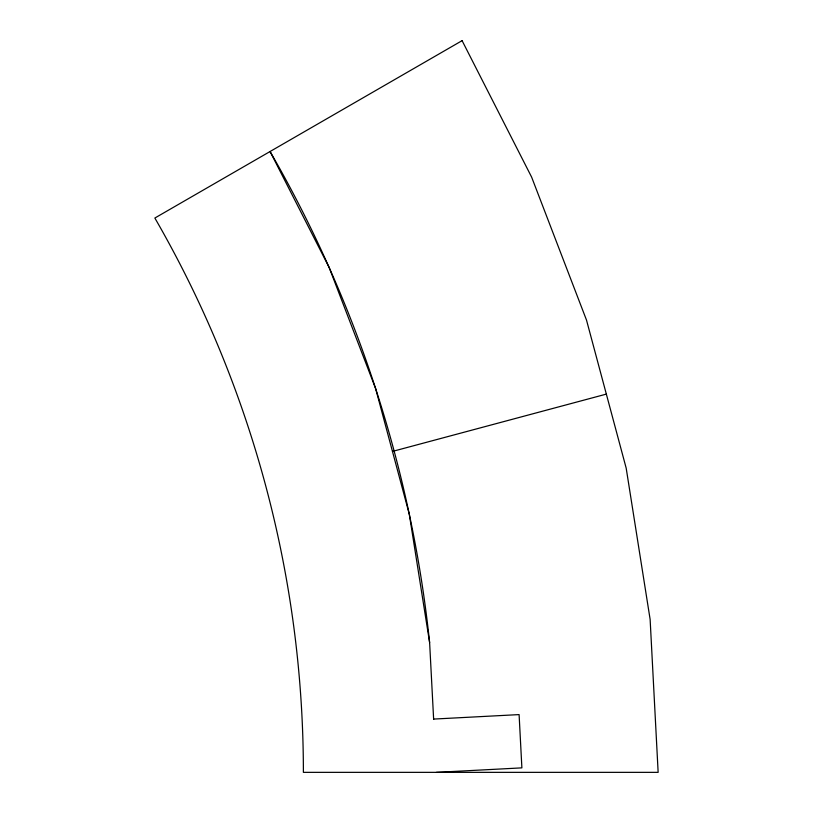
<?xml version="1.0" encoding="UTF-8"?>
<svg xmlns="http://www.w3.org/2000/svg" width="813" height="813" viewBox="0 0 813 813"><rect width="100%" height="100%" fill="white"/><g stroke="black" fill="none" stroke-linecap="round" stroke-linejoin="round"><path stroke-width="1.22" d="M392.466 451.418L606.346 394.112M433.624 719.078L519.101 714.597L521.885 767.868L436.418 772.35M429.62 642.565L409.285 514.192L375.647 388.655L329.072 267.314L270.068 151.513A1241.675 1241.675 0 0 1 429.62 642.565L433.644 719.424M462.089 40.65L154.856 218.036A1108.637 1108.637 0 0 1 303.381 772.35L658.144 772.35L650.126 619.384L626.173 468.095L586.519 320.139L531.631 177.132L462.089 40.65"/></g></svg>
